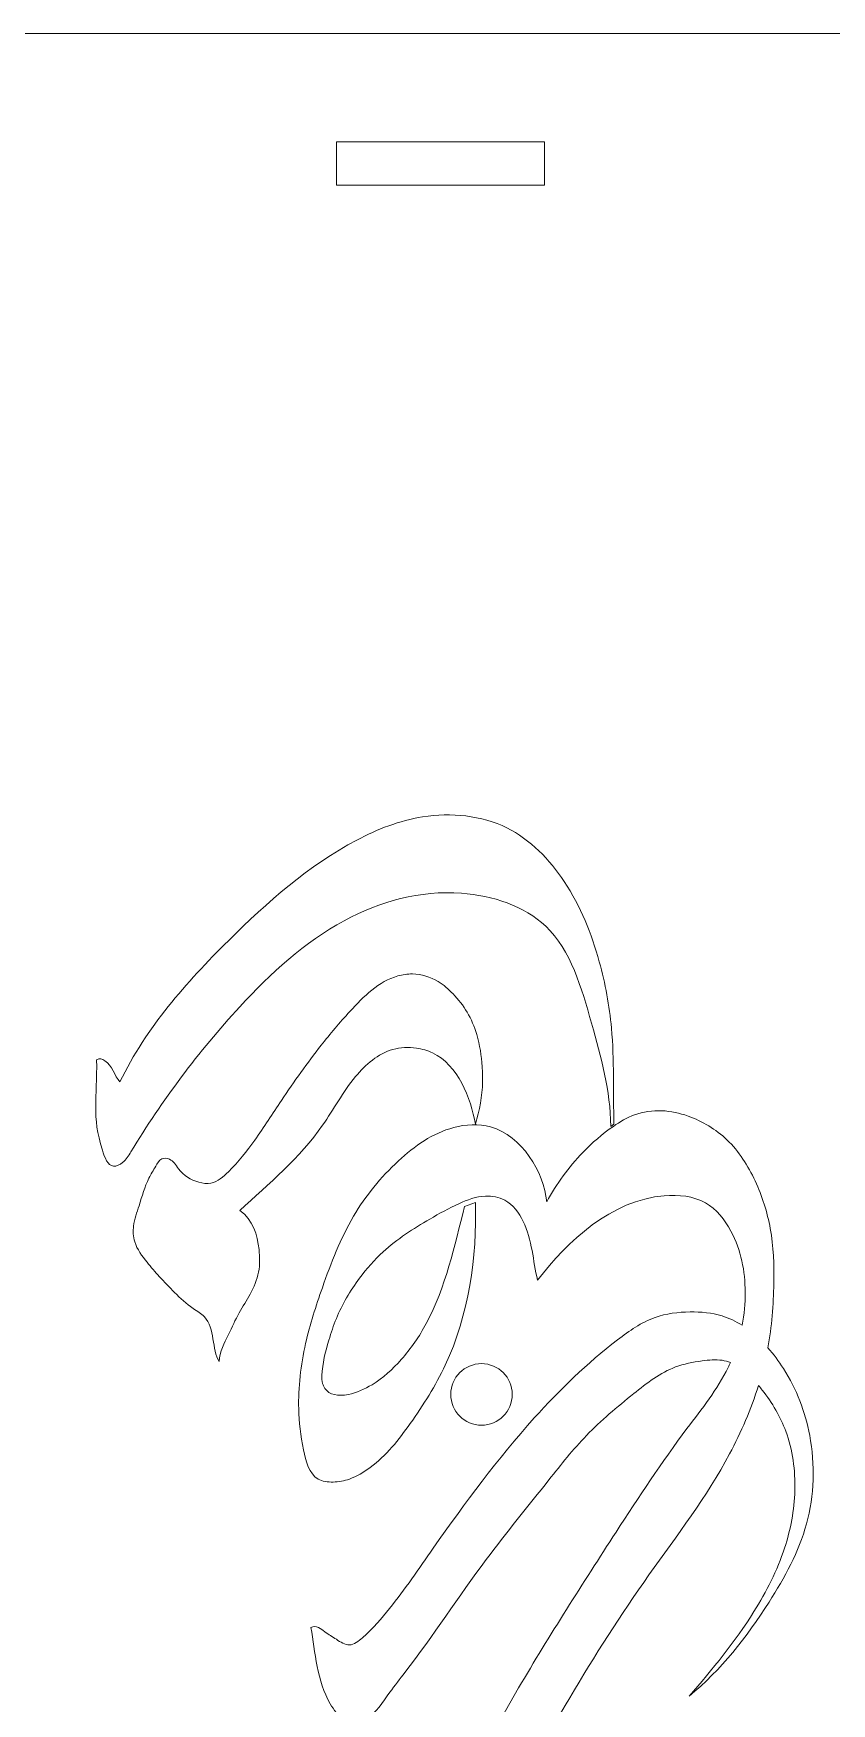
# Model space of a CAD drawing. Header units: millimetres. Extents: x -221 to 759, y -270 to 136.
# Drawn here: x -129.2 to -83.2, y 25.1 to 121.5 of the extents above; entities that cross this region are included whole.
import ezdxf

# ---------------------------------------------------------------- set-up
doc = ezdxf.new("R2010")
doc.units = ezdxf.units.MM
doc.header["$MEASUREMENT"] = 0
doc.layers.add('Layer 1', color=7, linetype='Continuous')

msp = doc.modelspace()

# ---------------------------------------------------------------- linework, layer by layer
at = {"layer": 'Layer 1', "lineweight": 15}
for points in [[(-81.2447, 121.4985), (-81.2447, 121.4985), (-130.2502, 121.4985), (-130.2502, 121.4985)], [(-99.7474, 115.2485), (-99.7474, 115.2485), (-111.7474, 115.2485), (-111.7474, 115.2485)], [(-111.7474, 115.2485), (-111.7474, 115.2485), (-111.7474, 112.7485), (-111.7474, 112.7485)], [(-99.7474, 112.7485), (-99.7474, 112.7485), (-99.7474, 115.2485), (-99.7474, 115.2485)], [(-111.7474, 112.7485), (-111.7474, 112.7485), (-99.7474, 112.7485), (-99.7474, 112.7485)], [(-95.9196, 58.4361), (-95.9196, 58.4361), (-95.7356, 58.5647), (-95.7356, 58.5647)], [(-103.7229, 54.0443), (-103.7229, 54.0443), (-104.3521, 53.8076), (-104.3521, 53.8076)]]:
    msp.add_open_spline(points, degree=3, dxfattribs=at)
for points, knots in [([(-95.7356, 58.5647), (-95.7779, 60.4068), (-95.7067, 62.2633), (-95.8762, 64.1015), (-95.8762, 64.1015), (-95.9953, 65.3934), (-96.2334, 66.6764), (-96.5783, 67.9308), (-96.5783, 67.9308), (-97.0256, 69.5571), (-97.6527, 71.1355), (-98.5978, 72.5568), (-98.5978, 72.5568), (-99.4481, 73.8356), (-100.5559, 74.9872), (-101.9142, 75.6593), (-101.9142, 75.6593), (-103.3788, 76.3841), (-105.1347, 76.5513), (-106.7701, 76.2927), (-106.7701, 76.2927), (-108.1155, 76.08), (-109.3793, 75.5792), (-110.5704, 74.9556), (-110.5704, 74.9556), (-113.3531, 73.4987), (-115.7388, 71.372), (-117.978, 69.1495), (-117.978, 69.1495), (-120.4312, 66.7148), (-122.7085, 64.1652), (-124.2392, 61.0007)], [0, 0, 0, 0, 0.1111111, 0.1111111, 0.1111111, 0.1111111, 0.2222222, 0.2222222, 0.2222222, 0.2222222, 0.3333333, 0.3333333, 0.3333333, 0.3333333, 0.4444444, 0.4444444, 0.4444444, 0.4444444, 0.5555556, 0.5555556, 0.5555556, 0.5555556, 0.6666667, 0.6666667, 0.6666667, 0.6666667, 0.7777778, 0.7777778, 0.7777778, 0.7777778, 1, 1, 1, 1]), ([(-125.5833, 62.2809), (-125.5429, 59.9968), (-125.877, 59.0505), (-125.2538, 57.0653), (-125.2538, 57.0653), (-125.1202, 56.6397), (-124.9426, 56.1662), (-124.6147, 56.1384), (-124.6147, 56.1384), (-124.4489, 56.1243), (-124.2447, 56.2241), (-124.0862, 56.3498), (-124.0862, 56.3498), (-123.868, 56.5227), (-123.7362, 56.7447), (-123.6026, 56.966), (-123.6026, 56.966), (-121.818, 59.9217), (-119.7117, 62.7471), (-117.3212, 65.3344), (-117.3212, 65.3344), (-115.5372, 67.2654), (-113.5949, 69.0637), (-111.2962, 70.3024), (-111.2962, 70.3024), (-109.251, 71.4046), (-106.9236, 72.0638), (-104.5313, 71.8879), (-104.5313, 71.8879), (-102.7336, 71.7558), (-100.8992, 71.1522), (-99.669, 69.9853), (-99.669, 69.9853), (-98.2097, 68.601), (-97.6008, 66.4241), (-97.0265, 64.3831), (-97.0265, 64.3831), (-96.4642, 62.3849), (-95.9351, 60.517), (-95.9196, 58.4361)], [0, 0, 0, 0, 0.0909091, 0.0909091, 0.0909091, 0.0909091, 0.1818182, 0.1818182, 0.1818182, 0.1818182, 0.2727273, 0.2727273, 0.2727273, 0.2727273, 0.3636364, 0.3636364, 0.3636364, 0.3636364, 0.4545455, 0.4545455, 0.4545455, 0.4545455, 0.5454545, 0.5454545, 0.5454545, 0.5454545, 0.6363636, 0.6363636, 0.6363636, 0.6363636, 0.7272727, 0.7272727, 0.7272727, 0.7272727, 0.8181818, 0.8181818, 0.8181818, 0.8181818, 1, 1, 1, 1]), ([(-103.7229, 58.5647), (-103.4934, 59.3534), (-103.3313, 60.1763), (-103.3134, 61.0007), (-103.3134, 61.0007), (-103.307, 61.2923), (-103.3187, 61.5841), (-103.339, 61.8759), (-103.339, 61.8759), (-103.3829, 62.5063), (-103.4669, 63.1369), (-103.6475, 63.7418), (-103.6475, 63.7418), (-103.7805, 64.1875), (-103.966, 64.6193), (-104.2034, 65.0194), (-104.2034, 65.0194), (-104.4319, 65.4044), (-104.7085, 65.76), (-105.0193, 66.0837), (-105.0193, 66.0837), (-105.2784, 66.3537), (-105.5614, 66.6015), (-105.8833, 66.7941), (-105.8833, 66.7941), (-106.3259, 67.0587), (-106.8421, 67.2191), (-107.3583, 67.2276), (-107.3583, 67.2276), (-107.6434, 67.2323), (-107.9285, 67.1907), (-108.1999, 67.1148), (-108.1999, 67.1148), (-109.3032, 66.8067), (-110.1819, 65.9335), (-110.9751, 65.0634), (-110.9751, 65.0634), (-111.5623, 64.4191), (-112.1026, 63.7765), (-112.6252, 63.1123), (-112.6252, 63.1123), (-113.4268, 62.0937), (-114.1867, 61.0243), (-114.9165, 59.9326), (-114.9165, 59.9326), (-115.4309, 59.1632), (-115.9303, 58.3826), (-116.4596, 57.6414), (-116.4596, 57.6414), (-116.9142, 57.0047), (-117.3909, 56.3969), (-117.978, 55.8177), (-117.978, 55.8177), (-118.2751, 55.5247), (-118.6005, 55.2389), (-118.9846, 55.1631), (-118.9846, 55.1631), (-119.2095, 55.1187), (-119.4545, 55.1463), (-119.686, 55.2099), (-119.686, 55.2099), (-120.1495, 55.3371), (-120.559, 55.6083), (-120.8563, 55.9913), (-120.8563, 55.9913), (-121.016, 56.1971), (-121.1432, 56.4351), (-121.3778, 56.5385), (-121.3778, 56.5385), (-121.5159, 56.5994), (-121.6912, 56.6137), (-121.8225, 56.5557), (-121.8225, 56.5557), (-121.9833, 56.4846), (-122.0781, 56.3052), (-122.173, 56.1384), (-122.173, 56.1384), (-122.3115, 55.8951), (-122.4501, 55.6787), (-122.5665, 55.4475), (-122.5665, 55.4475), (-122.8137, 54.9567), (-122.9609, 54.3993), (-123.1374, 53.8589), (-123.1374, 53.8589), (-123.2644, 53.4701), (-123.4065, 53.0901), (-123.4541, 52.6866), (-123.4541, 52.6866), (-123.4899, 52.3826), (-123.4721, 52.0653), (-123.3846, 51.7743), (-123.3846, 51.7743), (-123.2522, 51.3342), (-122.9605, 50.9541), (-122.6669, 50.5911), (-122.6669, 50.5911), (-122.4375, 50.3074), (-122.2069, 50.0341), (-121.9657, 49.7676), (-121.9657, 49.7676), (-121.6833, 49.4555), (-121.3864, 49.1528), (-121.0866, 48.856), (-121.0866, 48.856), (-120.7511, 48.5238), (-120.412, 48.1992), (-120.0139, 47.9301), (-120.0139, 47.9301), (-119.7853, 47.7755), (-119.5373, 47.6393), (-119.3587, 47.4477), (-119.3587, 47.4477), (-118.7608, 46.8059), (-118.9415, 45.5425), (-118.5078, 44.8646)], [0, 0, 0, 0, 0.0333333, 0.0333333, 0.0333333, 0.0333333, 0.0666667, 0.0666667, 0.0666667, 0.0666667, 0.1, 0.1, 0.1, 0.1, 0.1333333, 0.1333333, 0.1333333, 0.1333333, 0.1666667, 0.1666667, 0.1666667, 0.1666667, 0.2, 0.2, 0.2, 0.2, 0.2333333, 0.2333333, 0.2333333, 0.2333333, 0.2666667, 0.2666667, 0.2666667, 0.2666667, 0.3, 0.3, 0.3, 0.3, 0.3333333, 0.3333333, 0.3333333, 0.3333333, 0.3666667, 0.3666667, 0.3666667, 0.3666667, 0.4, 0.4, 0.4, 0.4, 0.4333333, 0.4333333, 0.4333333, 0.4333333, 0.4666667, 0.4666667, 0.4666667, 0.4666667, 0.5, 0.5, 0.5, 0.5, 0.5333333, 0.5333333, 0.5333333, 0.5333333, 0.5666667, 0.5666667, 0.5666667, 0.5666667, 0.6, 0.6, 0.6, 0.6, 0.6333333, 0.6333333, 0.6333333, 0.6333333, 0.6666667, 0.6666667, 0.6666667, 0.6666667, 0.7, 0.7, 0.7, 0.7, 0.7333333, 0.7333333, 0.7333333, 0.7333333, 0.7666667, 0.7666667, 0.7666667, 0.7666667, 0.8, 0.8, 0.8, 0.8, 0.8333333, 0.8333333, 0.8333333, 0.8333333, 0.8666667, 0.8666667, 0.8666667, 0.8666667, 0.9, 0.9, 0.9, 0.9, 0.9333333, 0.9333333, 0.9333333, 0.9333333, 1, 1, 1, 1]), ([(-117.3212, 53.5837), (-115.6535, 55.1074), (-113.8399, 56.6349), (-112.5435, 58.4954), (-112.5435, 58.4954), (-111.9031, 59.4146), (-111.3889, 60.415), (-110.6489, 61.3047), (-110.6489, 61.3047), (-110.0667, 62.0046), (-109.3447, 62.636), (-108.4929, 62.8727), (-108.4929, 62.8727), (-108.0565, 62.9939), (-107.5859, 63.0116), (-107.1291, 62.9467), (-107.1291, 62.9467), (-106.8034, 62.9005), (-106.4847, 62.8124), (-106.1941, 62.6749), (-106.1941, 62.6749), (-104.7419, 61.9876), (-103.9939, 60.0668), (-103.7229, 58.5647)], [0, 0, 0, 0, 0.1428571, 0.1428571, 0.1428571, 0.1428571, 0.2857143, 0.2857143, 0.2857143, 0.2857143, 0.4285714, 0.4285714, 0.4285714, 0.4285714, 0.5714286, 0.5714286, 0.5714286, 0.5714286, 0.7142857, 0.7142857, 0.7142857, 0.7142857, 1, 1, 1, 1]), ([(-124.2392, 61.0007), (-124.5561, 61.344), (-124.6781, 61.9451), (-125.1065, 62.226), (-125.1065, 62.226), (-125.2489, 62.3194), (-125.4251, 62.3774), (-125.5833, 62.2809)], [0, 0, 0, 0, 0.3333333, 0.3333333, 0.3333333, 0.3333333, 1, 1, 1, 1]), ([(-86.8509, 45.6634), (-86.625, 46.8859), (-86.5263, 48.1293), (-86.5053, 49.3771), (-86.5053, 49.3771), (-86.4875, 50.4376), (-86.5258, 51.5013), (-86.7134, 52.5398), (-86.7134, 52.5398), (-86.8841, 53.4843), (-87.1783, 54.408), (-87.5873, 55.2864), (-87.5873, 55.2864), (-87.9952, 56.1623), (-88.5174, 56.9932), (-89.2103, 57.6584), (-89.2103, 57.6584), (-89.8452, 58.2681), (-90.6236, 58.7387), (-91.4575, 59.0317), (-91.4575, 59.0317), (-91.9452, 59.2031), (-92.4519, 59.3138), (-92.9676, 59.3346), (-92.9676, 59.3346), (-93.5028, 59.3562), (-94.0476, 59.2811), (-94.5484, 59.0981), (-94.5484, 59.0981), (-94.9824, 58.9395), (-95.3834, 58.6998), (-95.7654, 58.4361), (-95.7654, 58.4361), (-96.4051, 57.9947), (-96.9918, 57.4861), (-97.5279, 56.9283), (-97.5279, 56.9283), (-98.3445, 56.0787), (-99.0435, 55.115), (-99.6105, 54.0834)], [0, 0, 0, 0, 0.0909091, 0.0909091, 0.0909091, 0.0909091, 0.1818182, 0.1818182, 0.1818182, 0.1818182, 0.2727273, 0.2727273, 0.2727273, 0.2727273, 0.3636364, 0.3636364, 0.3636364, 0.3636364, 0.4545455, 0.4545455, 0.4545455, 0.4545455, 0.5454545, 0.5454545, 0.5454545, 0.5454545, 0.6363636, 0.6363636, 0.6363636, 0.6363636, 0.7272727, 0.7272727, 0.7272727, 0.7272727, 0.8181818, 0.8181818, 0.8181818, 0.8181818, 1, 1, 1, 1]), ([(-99.6105, 54.0834), (-99.7757, 55.8052), (-101.0583, 57.9046), (-102.8475, 58.4028), (-102.8475, 58.4028), (-103.5285, 58.5924), (-104.283, 58.55), (-104.9808, 58.3666), (-104.9808, 58.3666), (-106.1992, 58.0463), (-107.2447, 57.2961), (-108.1701, 56.441), (-108.1701, 56.441), (-109.1903, 55.4983), (-110.0645, 54.4283), (-110.7577, 53.2516), (-110.7577, 53.2516), (-111.5177, 51.9616), (-112.06, 50.5434), (-112.5591, 49.1252), (-112.5591, 49.1252), (-112.9312, 48.0676), (-113.2793, 47.0101), (-113.5258, 45.9101), (-113.5258, 45.9101), (-113.805, 44.6646), (-113.9542, 43.3647), (-113.9239, 42.1296), (-113.9239, 42.1296), (-113.905, 41.3583), (-113.8162, 40.6123), (-113.6462, 39.7721), (-113.6462, 39.7721), (-113.5112, 39.1054), (-113.3251, 38.3794), (-112.8037, 38.0872), (-112.8037, 38.0872), (-112.561, 37.9512), (-112.2456, 37.9091), (-111.944, 37.9142), (-111.944, 37.9142), (-111.6134, 37.9198), (-111.2994, 37.9821), (-110.9984, 38.0872), (-110.9984, 38.0872), (-110.5684, 38.2373), (-110.1649, 38.4749), (-109.7949, 38.7491), (-109.7949, 38.7491), (-108.8706, 39.4342), (-108.1548, 40.3481), (-107.4868, 41.2878), (-107.4868, 41.2878), (-106.7217, 42.3642), (-106.0193, 43.4743), (-105.4648, 44.6578), (-105.4648, 44.6578), (-104.109, 47.5517), (-103.6375, 50.884), (-103.7229, 54.0443)], [0, 0, 0, 0, 0.0625, 0.0625, 0.0625, 0.0625, 0.125, 0.125, 0.125, 0.125, 0.1875, 0.1875, 0.1875, 0.1875, 0.25, 0.25, 0.25, 0.25, 0.3125, 0.3125, 0.3125, 0.3125, 0.375, 0.375, 0.375, 0.375, 0.4375, 0.4375, 0.4375, 0.4375, 0.5, 0.5, 0.5, 0.5, 0.5625, 0.5625, 0.5625, 0.5625, 0.625, 0.625, 0.625, 0.625, 0.6875, 0.6875, 0.6875, 0.6875, 0.75, 0.75, 0.75, 0.75, 0.8125, 0.8125, 0.8125, 0.8125, 0.875, 0.875, 0.875, 0.875, 1, 1, 1, 1]), ([(-104.3521, 53.8076), (-104.9385, 51.5435), (-105.4368, 49.1512), (-106.56, 47.0634), (-106.56, 47.0634), (-106.9611, 46.3178), (-107.442, 45.611), (-108.0052, 44.976), (-108.0052, 44.976), (-108.4977, 44.4205), (-109.0533, 43.9199), (-109.6912, 43.5308), (-109.6912, 43.5308), (-110.1152, 43.2721), (-110.5756, 43.0627), (-111.0561, 42.9688), (-111.0561, 42.9688), (-111.2036, 42.9399), (-111.353, 42.922), (-111.5067, 42.9212), (-111.5067, 42.9212), (-111.7421, 42.92), (-111.9875, 42.9592), (-112.1801, 43.0892), (-112.1801, 43.0892), (-112.3554, 43.2075), (-112.4869, 43.4011), (-112.5435, 43.6059), (-112.5435, 43.6059), (-112.5837, 43.7513), (-112.5862, 43.9024), (-112.5816, 44.0527), (-112.5816, 44.0527), (-112.5599, 44.7535), (-112.3825, 45.4356), (-112.1801, 46.1054), (-112.1801, 46.1054), (-112.0533, 46.5251), (-111.9166, 46.94), (-111.751, 47.3437), (-111.751, 47.3437), (-111.4116, 48.171), (-110.9504, 48.9513), (-110.4138, 49.6728), (-110.4138, 49.6728), (-110.0048, 50.2227), (-109.552, 50.7384), (-109.0489, 51.1983), (-109.0489, 51.1983), (-108.2415, 51.9364), (-107.3047, 52.5308), (-106.3593, 53.085), (-106.3593, 53.085), (-105.8134, 53.405), (-105.2647, 53.7115), (-104.6844, 53.9754), (-104.6844, 53.9754), (-104.1959, 54.1976), (-103.685, 54.3895), (-103.1478, 54.4098), (-103.1478, 54.4098), (-102.766, 54.4242), (-102.371, 54.3519), (-102.0379, 54.1741), (-102.0379, 54.1741), (-101.5613, 53.9198), (-101.2115, 53.4496), (-100.9681, 52.9535), (-100.9681, 52.9535), (-100.442, 51.8813), (-100.4132, 50.6879), (-100.137, 49.5524)], [0, 0, 0, 0, 0.0526316, 0.0526316, 0.0526316, 0.0526316, 0.1052632, 0.1052632, 0.1052632, 0.1052632, 0.1578947, 0.1578947, 0.1578947, 0.1578947, 0.2105263, 0.2105263, 0.2105263, 0.2105263, 0.2631579, 0.2631579, 0.2631579, 0.2631579, 0.3157895, 0.3157895, 0.3157895, 0.3157895, 0.3684211, 0.3684211, 0.3684211, 0.3684211, 0.4210526, 0.4210526, 0.4210526, 0.4210526, 0.4736842, 0.4736842, 0.4736842, 0.4736842, 0.5263158, 0.5263158, 0.5263158, 0.5263158, 0.5789474, 0.5789474, 0.5789474, 0.5789474, 0.6315789, 0.6315789, 0.6315789, 0.6315789, 0.6842105, 0.6842105, 0.6842105, 0.6842105, 0.7368421, 0.7368421, 0.7368421, 0.7368421, 0.7894737, 0.7894737, 0.7894737, 0.7894737, 0.8421053, 0.8421053, 0.8421053, 0.8421053, 0.8947368, 0.8947368, 0.8947368, 0.8947368, 1, 1, 1, 1]), ([(-100.137, 49.5524), (-98.4166, 51.8185), (-95.8929, 54.1809), (-92.8279, 54.4324), (-92.8279, 54.4324), (-92.0049, 54.5), (-91.1428, 54.4153), (-90.4527, 54.0229), (-90.4527, 54.0229), (-89.8217, 53.6641), (-89.3345, 53.048), (-88.9784, 52.3848), (-88.9784, 52.3848), (-88.3943, 51.2968), (-88.1633, 50.0822), (-88.1594, 48.863), (-88.1594, 48.863), (-88.1573, 48.225), (-88.2174, 47.5858), (-88.337, 46.9594)], [0, 0, 0, 0, 0.1666667, 0.1666667, 0.1666667, 0.1666667, 0.3333333, 0.3333333, 0.3333333, 0.3333333, 0.5, 0.5, 0.5, 0.5, 0.6666667, 0.6666667, 0.6666667, 0.6666667, 1, 1, 1, 1]), ([(-118.5078, 44.8646), (-118.4826, 45.4338), (-118.2192, 45.9238), (-117.978, 46.4223), (-117.978, 46.4223), (-117.7731, 46.8459), (-117.5841, 47.2757), (-117.3565, 47.6837), (-117.3565, 47.6837), (-117.156, 48.0434), (-116.9255, 48.3861), (-116.726, 48.7508), (-116.726, 48.7508), (-116.506, 49.1531), (-116.3238, 49.5822), (-116.2386, 50.0284), (-116.2386, 50.0284), (-116.1578, 50.4511), (-116.1642, 50.8892), (-116.2111, 51.3233), (-116.2111, 51.3233), (-116.3046, 52.1864), (-116.5588, 53.0335), (-117.3212, 53.5837)], [0, 0, 0, 0, 0.1428571, 0.1428571, 0.1428571, 0.1428571, 0.2857143, 0.2857143, 0.2857143, 0.2857143, 0.4285714, 0.4285714, 0.4285714, 0.4285714, 0.5714286, 0.5714286, 0.5714286, 0.5714286, 0.7142857, 0.7142857, 0.7142857, 0.7142857, 1, 1, 1, 1]), ([(-88.337, 46.9594), (-88.702, 47.19), (-89.0891, 47.3749), (-89.4966, 47.5003), (-89.4966, 47.5003), (-90.0819, 47.6804), (-90.7093, 47.7375), (-91.3362, 47.7303), (-91.3362, 47.7303), (-92.029, 47.7223), (-92.7213, 47.6357), (-93.3597, 47.4083), (-93.3597, 47.4083), (-94.1436, 47.1292), (-94.8464, 46.6377), (-95.5211, 46.1207), (-95.5211, 46.1207), (-97.2895, 44.7656), (-98.8653, 43.2347), (-100.3295, 41.6088), (-100.3295, 41.6088), (-102.4401, 39.2649), (-104.3186, 36.7233), (-106.1564, 34.099), (-106.1564, 34.099), (-106.9865, 32.9137), (-107.8082, 31.7115), (-108.6743, 30.6219), (-108.6743, 30.6219), (-109.1394, 30.0368), (-109.6173, 29.4841), (-110.2435, 28.9331), (-110.2435, 28.9331), (-110.478, 28.7269), (-110.7332, 28.5209), (-110.9984, 28.515), (-110.9984, 28.515), (-111.2502, 28.5095), (-111.5111, 28.6842), (-111.751, 28.8382), (-111.751, 28.8382), (-111.9832, 28.9872), (-112.1957, 29.1168), (-112.4126, 29.2745), (-112.4126, 29.2745), (-112.6536, 29.4498), (-112.8999, 29.6599), (-113.2175, 29.5301)], [0, 0, 0, 0, 0.0769231, 0.0769231, 0.0769231, 0.0769231, 0.1538462, 0.1538462, 0.1538462, 0.1538462, 0.2307692, 0.2307692, 0.2307692, 0.2307692, 0.3076923, 0.3076923, 0.3076923, 0.3076923, 0.3846154, 0.3846154, 0.3846154, 0.3846154, 0.4615385, 0.4615385, 0.4615385, 0.4615385, 0.5384615, 0.5384615, 0.5384615, 0.5384615, 0.6153846, 0.6153846, 0.6153846, 0.6153846, 0.6923077, 0.6923077, 0.6923077, 0.6923077, 0.7692308, 0.7692308, 0.7692308, 0.7692308, 0.8461538, 0.8461538, 0.8461538, 0.8461538, 1, 1, 1, 1]), ([(-91.4003, 25.5534), (-89.5419, 27.0818), (-88.0767, 28.9662), (-86.7833, 30.9904), (-86.7833, 30.9904), (-85.8798, 32.4044), (-85.0602, 33.8866), (-84.6218, 35.4973), (-84.6218, 35.4973), (-84.1739, 37.1433), (-84.124, 38.9234), (-84.4379, 40.602), (-84.4379, 40.602), (-84.6929, 41.966), (-85.1881, 43.2629), (-85.9555, 44.4651), (-85.9555, 44.4651), (-86.2219, 44.8824), (-86.5212, 45.2883), (-86.8509, 45.6634)], [0, 0, 0, 0, 0.1666667, 0.1666667, 0.1666667, 0.1666667, 0.3333333, 0.3333333, 0.3333333, 0.3333333, 0.5, 0.5, 0.5, 0.5, 0.6666667, 0.6666667, 0.6666667, 0.6666667, 1, 1, 1, 1]), ([(-113.2175, 29.5301), (-112.9703, 28.092), (-112.8628, 26.4275), (-112.1049, 25.1226), (-112.1049, 25.1226), (-111.8983, 24.7667), (-111.6433, 24.4377), (-111.2919, 24.1811), (-111.2919, 24.1811), (-111.0966, 24.0386), (-110.8716, 23.9184), (-110.65, 23.9244), (-110.65, 23.9244), (-110.4412, 23.9301), (-110.2354, 24.0479), (-110.051, 24.1811), (-110.051, 24.1811), (-109.4498, 24.6155), (-109.0749, 25.2143), (-108.661, 25.7874), (-108.661, 25.7874), (-108.3809, 26.1751), (-108.083, 26.5511), (-107.7906, 26.9311), (-107.7906, 26.9311), (-106.158, 29.0525), (-104.6968, 31.2994), (-103.1022, 33.4426), (-103.1022, 33.4426), (-101.9384, 35.0069), (-100.7035, 36.5159), (-99.4815, 38.0455), (-99.4815, 38.0455), (-98.7824, 38.9205), (-98.0876, 39.8023), (-97.3164, 40.6019), (-97.3164, 40.6019), (-96.4784, 41.4708), (-95.5503, 42.2429), (-94.5901, 43.0136), (-94.5901, 43.0136), (-93.8356, 43.6193), (-93.0613, 44.2242), (-92.1784, 44.5515), (-92.1784, 44.5515), (-91.6916, 44.732), (-91.1718, 44.828), (-90.6406, 44.901), (-90.6406, 44.901), (-90.2518, 44.9545), (-89.857, 44.9955), (-89.4871, 44.936), (-89.4871, 44.936), (-89.3238, 44.9097), (-89.1654, 44.8638), (-89.0118, 44.8016)], [0, 0, 0, 0, 0.0666667, 0.0666667, 0.0666667, 0.0666667, 0.1333333, 0.1333333, 0.1333333, 0.1333333, 0.2, 0.2, 0.2, 0.2, 0.2666667, 0.2666667, 0.2666667, 0.2666667, 0.3333333, 0.3333333, 0.3333333, 0.3333333, 0.4, 0.4, 0.4, 0.4, 0.4666667, 0.4666667, 0.4666667, 0.4666667, 0.5333333, 0.5333333, 0.5333333, 0.5333333, 0.6, 0.6, 0.6, 0.6, 0.6666667, 0.6666667, 0.6666667, 0.6666667, 0.7333333, 0.7333333, 0.7333333, 0.7333333, 0.8, 0.8, 0.8, 0.8, 0.8666667, 0.8666667, 0.8666667, 0.8666667, 1, 1, 1, 1]), ([(-89.0118, 44.8016), (-89.0538, 44.7076), (-89.0973, 44.6144), (-89.1422, 44.522), (-89.1422, 44.522), (-89.7614, 43.2503), (-90.6626, 42.138), (-91.5175, 41.0002), (-91.5175, 41.0002), (-92.9758, 39.059), (-94.299, 37.0433), (-95.6127, 35.0212), (-95.6127, 35.0212), (-97.5346, 32.0626), (-99.4359, 29.0902), (-101.2361, 26.0323), (-101.2361, 26.0323), (-102.6079, 23.7021), (-103.921, 21.3222), (-104.6925, 18.7291), (-104.6925, 18.7291), (-105.2816, 16.7491), (-105.555, 14.6448), (-105.342, 12.5939), (-105.342, 12.5939), (-105.2442, 11.6522), (-105.0439, 10.7218), (-104.6995, 9.8349), (-104.6995, 9.8349), (-104.4315, 9.145), (-104.0764, 8.4814), (-103.5656, 7.9452), (-103.5656, 7.9452), (-102.8674, 7.2121), (-101.8783, 6.7168), (-100.8741, 6.5917), (-100.8741, 6.5917), (-100.4918, 6.544), (-100.1074, 6.55), (-99.7273, 6.5917), (-99.7273, 6.5917), (-99.0019, 6.6712), (-98.2922, 6.8805), (-97.6196, 7.1806), (-97.6196, 7.1806), (-96.9643, 7.473), (-96.3441, 7.8515), (-95.8219, 8.3274), (-95.8219, 8.3274), (-95.2719, 8.8287), (-94.8306, 9.4379), (-94.3962, 10.0631), (-94.3962, 10.0631), (-94.0739, 10.5269), (-93.7553, 10.9996), (-93.8954, 11.6095)], [0, 0, 0, 0, 0.0666667, 0.0666667, 0.0666667, 0.0666667, 0.1333333, 0.1333333, 0.1333333, 0.1333333, 0.2, 0.2, 0.2, 0.2, 0.2666667, 0.2666667, 0.2666667, 0.2666667, 0.3333333, 0.3333333, 0.3333333, 0.3333333, 0.4, 0.4, 0.4, 0.4, 0.4666667, 0.4666667, 0.4666667, 0.4666667, 0.5333333, 0.5333333, 0.5333333, 0.5333333, 0.6, 0.6, 0.6, 0.6, 0.6666667, 0.6666667, 0.6666667, 0.6666667, 0.7333333, 0.7333333, 0.7333333, 0.7333333, 0.8, 0.8, 0.8, 0.8, 0.8666667, 0.8666667, 0.8666667, 0.8666667, 1, 1, 1, 1]), ([(-93.8954, 11.6095), (-95.0355, 10.8491), (-96.0418, 9.8797), (-97.1941, 9.147), (-97.1941, 9.147), (-97.9575, 8.6616), (-98.785, 8.2801), (-99.7031, 8.0784), (-99.7031, 8.0784), (-100.3915, 7.9271), (-101.1309, 7.8769), (-101.7474, 8.1248), (-101.7474, 8.1248), (-102.5315, 8.4401), (-103.1169, 9.2374), (-103.4665, 10.0762), (-103.4665, 10.0762), (-103.9431, 11.22), (-103.9813, 12.4407), (-103.7917, 13.6073), (-103.7917, 13.6073), (-103.5437, 15.1338), (-102.9058, 16.5675), (-102.237, 17.9789), (-102.237, 17.9789), (-99.8034, 23.1143), (-96.96, 27.9533), (-93.7108, 32.5501), (-93.7108, 32.5501), (-92.0957, 34.8351), (-90.3804, 37.0602), (-89.0593, 39.5348), (-89.0593, 39.5348), (-88.3866, 40.7949), (-87.8161, 42.1198), (-87.3917, 43.485)], [0, 0, 0, 0, 0.1, 0.1, 0.1, 0.1, 0.2, 0.2, 0.2, 0.2, 0.3, 0.3, 0.3, 0.3, 0.4, 0.4, 0.4, 0.4, 0.5, 0.5, 0.5, 0.5, 0.6, 0.6, 0.6, 0.6, 0.7, 0.7, 0.7, 0.7, 0.8, 0.8, 0.8, 0.8, 1, 1, 1, 1]), ([(-87.3917, 43.485), (-87.3195, 43.3986), (-87.249, 43.3111), (-87.1803, 43.2233), (-87.1803, 43.2233), (-86.5888, 42.4677), (-86.1297, 41.6936), (-85.8172, 40.8466), (-85.8172, 40.8466), (-85.422, 39.7755), (-85.2613, 38.5878), (-85.2929, 37.4213), (-85.2929, 37.4213), (-85.3237, 36.2858), (-85.5366, 35.1702), (-85.8871, 34.1009), (-85.8871, 34.1009), (-86.3096, 32.8119), (-86.9321, 31.5901), (-87.6513, 30.4376), (-87.6513, 30.4376), (-88.7413, 28.6909), (-90.0537, 27.1033), (-91.4003, 25.5534)], [0, 0, 0, 0, 0.1428571, 0.1428571, 0.1428571, 0.1428571, 0.2857143, 0.2857143, 0.2857143, 0.2857143, 0.4285714, 0.4285714, 0.4285714, 0.4285714, 0.5714286, 0.5714286, 0.5714286, 0.5714286, 0.7142857, 0.7142857, 0.7142857, 0.7142857, 1, 1, 1, 1])]:
    msp.add_open_spline(points, degree=3, knots=knots, dxfattribs=at)
at = {"layer": 'Layer 1', "lineweight": 9}
msp.add_open_spline([(-101.5991, 42.9688), (-101.5991, 43.9495), (-102.3941, 44.7446), (-103.3748, 44.7446), (-103.3748, 44.7446), (-104.3556, 44.7446), (-105.1506, 43.9495), (-105.1506, 42.9688), (-105.1506, 42.9688), (-105.1506, 41.9881), (-104.3556, 41.193), (-103.3748, 41.193), (-103.3748, 41.193), (-102.3941, 41.193), (-101.5991, 41.988), (-101.5991, 42.9688)], degree=3, knots=[0, 0, 0, 0, 0.2, 0.2, 0.2, 0.2, 0.4, 0.4, 0.4, 0.4, 0.6, 0.6, 0.6, 0.6, 1, 1, 1, 1], dxfattribs=at)

doc.saveas('drawing.dxf')
